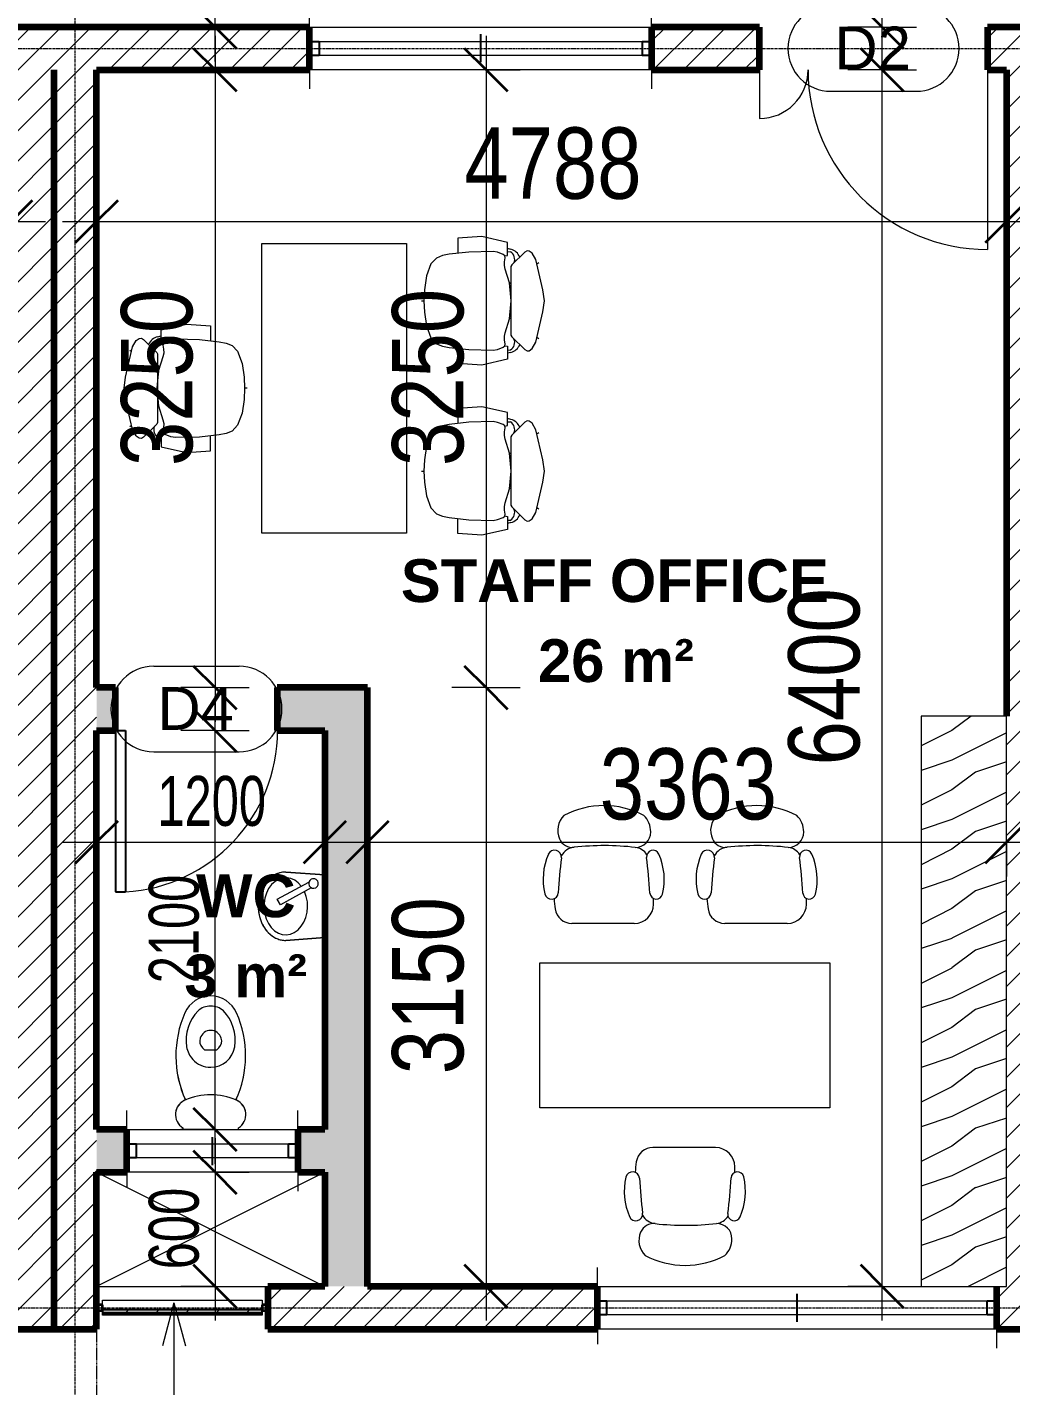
# Model space of a CAD drawing. Header units: millimetres. Extents: x -35190 to 411743, y -233114 to 23872.
# Drawn here: x 31058 to 36234, y -9164 to -2015 of the extents above; entities that cross this region are included whole.
import ezdxf

# ---------------------------------------------------------------- set-up
doc = ezdxf.new("R2010")
doc.units = ezdxf.units.MM
for name, pattern in [('Dash', [6.35, 3.175, -3.175]), ('Grid Line', [22.225, 12.7, -3.175, 3.175, -3.175]), ('Hidden', [7.14375, 4.7625, -2.38125])]:
    doc.linetypes.add(name, pattern=pattern)
for name, color, linetype, lineweight in [('A-ANNO-DIMS', 211, 'Continuous', 9), ('A-ANNO-DIMS-75', 211, 'Continuous', 9), ('A-AREA-IDEN', 2, 'Continuous', 9), ('A-DETL-GENF', 92, 'Continuous', 18), ('A-DETL-HDLN', 90, 'Dash', 18), ('A-DETL-THIN', 151, 'Continuous', 18), ('A-DOOR', 31, 'Continuous', 18), ('A-DOOR-IDEN', 31, 'Continuous', 9), ('A-FLOR', 192, 'Continuous', 18), ('A-GENM', 13, 'Continuous', 18), ('A-GLAZ', 151, 'Continuous', 18), ('A-GLAZ-CURT', 52, 'Continuous', 18), ('A-GLAZ-CWMG', 51, 'Continuous', 18), ('A-WALL', 113, 'Continuous', 18), ('A-WALL-PATT', 111, 'Continuous', 18), ('G-ANNO-TEXT', 231, 'Continuous', 9), ('I-FURN', 30, 'Continuous', 18), ('P-SANR-FIXT', 6, 'Continuous', 18), ('S-GRID', 1, 'Continuous', 9)]:
    doc.layers.add(name, color=color, linetype=linetype, lineweight=lineweight)
doc.styles.add('Arial_10', font='arial.ttf', dxfattribs={"height": 225})
doc.styles.add('Arial_3', font='arial.ttf', dxfattribs={"width": 0.8, "height": 375})
doc.styles.add('Arial_8', font='arial.ttf', dxfattribs={"width": 0.7, "height": 262.5})
doc.styles.add('Arial_B', font='arialbd.ttf', dxfattribs={"height": 225})
doc.dimstyles.new('main_4_5mm', dxfattribs={"dimscale": 304.8, "dimtxt": 382.597275, "dimasz": 0.738189, "dimexe": 0.590551, "dimexo": 0.0625, "dimgap": 0.024606, "dimtad": 1, "dimdec": 0, "dimzin": 0, "dimdsep": 46, "dimtxsty": 'Arial_3', "dimblk1": 'OBLIQUE', "dimblk2": 'OBLIQUE', "dimsah": 1, "dimcen": 0.09, "dimdle": 0.590551, "dimazin": 0, "dimtfac": 1, "dimtdec": 4, "dimtix": 1, "dimtmove": 0, "dimatfit": 3, "dimfxl": 0.590551, "dimfxlon": 1, "dimtvp": 1, "dimtolj": 1, "dimtzin": 0, "dimarcsym": 2})
doc.dimstyles.new('small_3_5mm', dxfattribs={"dimscale": 304.8, "dimtxt": 267.818092, "dimasz": 0.738189, "dimexe": 0.590551, "dimexo": 0.0625, "dimgap": 0.024606, "dimtad": 1, "dimdec": 0, "dimzin": 0, "dimdsep": 46, "dimtxsty": 'Arial_8', "dimblk1": 'OBLIQUE', "dimblk2": 'OBLIQUE', "dimsah": 1, "dimcen": 0.09, "dimdle": 0.590551, "dimazin": 0, "dimtfac": 1, "dimtdec": 4, "dimtix": 1, "dimtmove": 0, "dimatfit": 3, "dimfxl": 0.590551, "dimfxlon": 1, "dimtvp": 1, "dimtolj": 1, "dimtzin": 0, "dimarcsym": 2})
pattern_1 = [(45, (0, 0), (-79.5495, 79.5495), [])]

# ---------------------------------------------------------------- blocks, each defined once
blk = doc.blocks.new('Double - Offset 1 - 1200 x 2100mm Sgl Swing-501792-GROUND FLOOR')
at = {"layer": 'A-DOOR'}
for p, q in [((-366, -112.5), (-366, -368)), ((834, -112.5), (834, -1057))]:
    blk.add_line(p, q, dxfattribs=at)
for centre, radius, start, end in [((-366, -112.5), 255.5, 270, 0), ((834, -112.5), 944.5, 180, 270)]:
    blk.add_arc(centre, radius, start, end, dxfattribs=at)
blk = doc.blocks.new('Sliding - 2L - SL1_8 X 1_5-424376-GROUND FLOOR')
at = {"layer": 'A-GLAZ'}
for p, q in [((-573.8, 112.5), (-573.8, 212.5)), ((1226.2, 112.5), (1226.2, 212.5)), ((1176.2, 35), (-523.8, 35)), ((-523.8, -35), (1176.2, -35)), ((-573.8, -112.5), (-573.8, -192.5)), ((1226.2, -112.5), (1226.2, -212.5))]:
    blk.add_line(p, q, dxfattribs=at)
at = {"layer": 'A-GLAZ', "lineweight": 25}
for p, q in [((326.2, -75), (326.2, 72.5)), ((-523.8, 35), (-573.8, 35)), ((-523.8, -35), (-523.8, 35)), ((1226.2, 35), (1176.2, 35)), ((1176.2, -35), (1176.2, 35)), ((-573.8, -35), (-523.8, -35)), ((1176.2, -35), (1226.2, -35))]:
    blk.add_line(p, q, dxfattribs=at)
blk = doc.blocks.new('Sliding - 2L - SL2_1 X 1_8-V1-GROUND FLOOR')
at = {"layer": 'A-GLAZ'}
for p, q in [((-723.8, 112.5), (-723.8, 212.5)), ((1326.2, 35), (-673.8, 35)), ((-673.8, -35), (1326.2, -35)), ((-723.8, -112.5), (-723.8, -192.5)), ((1376.2, -112.5), (1376.2, -212.5))]:
    blk.add_line(p, q, dxfattribs=at)
at = {"layer": 'A-GLAZ', "lineweight": 25}
for p, q in [((326.2, -75), (326.2, 72.5)), ((-673.8, 35), (-723.8, 35)), ((-673.8, -35), (-673.8, 35)), ((1376.2, 35), (1326.2, 35)), ((1326.2, -35), (1326.2, 35)), ((-723.8, -35), (-673.8, -35)), ((1326.2, -35), (1376.2, -35))]:
    blk.add_line(p, q, dxfattribs=at)
blk = doc.blocks.new('WC Dis w Cistern _7_ - 540 x 360mm-515151-GROUND FLOOR')
at = {"layer": 'P-SANR-FIXT'}
for p, q in [((-146.9, 0), (-146.9, -8.9)), ((-146.9, 0), (-146.9, -8.9)), ((146.9, -8.9), (146.9, 0)), ((146.9, -8.9), (146.9, 0)), ((-43.1, -430.6), (-30.8, -418.2)), ((-30.8, -418.2), (30.8, -418.2)), ((30.8, -418.2), (43.1, -430.6))]:
    blk.add_line(p, q, dxfattribs=at)
for centre, radius, start, end in [((-102.8, -78.7), 82.5, 122.27446, 248.81924), ((-102.8, -78.7), 82.5, 122.27446, 246.87823), ((102.8, -78.7), 82.5, 291.18076, 57.72554), ((102.8, -78.7), 82.5, 293.12177, 57.72554), ((375, -388.2), 558.4, 155.35449, 203.79689), ((375, -388.2), 558.4, 155.39027, 203.79689), ((0, 162.1), 344.3, 246.87823, 293.12177), ((-375, -388.2), 558.4, 336.20311, 24.64551), ((-375, -388.2), 558.4, 336.20311, 24.60973), ((0, -455.9), 128.2, 89.99847, 170.90608), ((0, -455.9), 128.2, 42.44528, 90.00153), ((0, -455.9), 128.2, 9.09392, 42.44528), ((90.5, -470.4), 219.9, 170.90608, 224.39736), ((-7.8, -465.9), 50, 135, 197.18646), ((0, -463.5), 58.1, 197.18646, 342.81705), ((7.8, -465.9), 50, 342.81705, 45), ((-90.5, -470.4), 219.9, 315.60264, 9.09392), ((1.4, -553), 150, 203.79689, 269.46886), ((1.4, -553), 150, 203.79689, 269.46886), ((-8.3, -567.1), 81.6, 224.39736, 275.83548), ((-1.4, -553), 150, 270.53114, 336.20311), ((-1.4, -553), 150, 270.53114, 336.20311), ((8.3, -567.1), 81.6, 264.16452, 315.60264)]:
    blk.add_arc(centre, radius, start, end, dxfattribs=at)
blk = doc.blocks.new('Basin - Small - Basin - Small-546006-GROUND FLOOR')
at = {"layer": 'P-SANR-FIXT'}
for p, q in [((7.1, 233.3), (37.7, 250.3)), ((97.3, 70.6), (7.1, 233.3)), ((37.7, 250.3), (126.8, 83)), ((-180, 205), (-165, 0)), ((-165, 0), (-180, 205)), ((165, 0), (180, 205)), ((180, 205), (165, 0))]:
    blk.add_line(p, q, dxfattribs=at)
for start, end in [(28, 208), (208, 28)]:
    blk.add_arc((119.5, 59), 25, start, end, dxfattribs=at)
for major_axis, ratio, start_param, end_param in [((-180, 0), 0.805556, 3.141593, 6.283185), ((150, 0), 0.766667, 5.476019, 11.537553)]:
    blk.add_ellipse((0, 205), major_axis=major_axis, ratio=ratio, start_param=start_param, end_param=end_param, dxfattribs=at)
blk.add_open_spline([(180, 205), (180, 210.5), (179.2, 221.4), (175.9, 237.3), (171.2, 250.4), (166.4, 260.6), (162.3, 267.9), (157.6, 275.1), (152.5, 282.2), (146.8, 289), (140.8, 295.5), (134.3, 301.6), (127.3, 307.6), (120, 313.2), (112.3, 318.4), (104.3, 323.3), (95.8, 327.8), (87.1, 332), (78.1, 335.7), (69, 339), (59.5, 341.9), (49.8, 344.4), (40.1, 346.4), (30.2, 348), (20.2, 349.2), (10.1, 349.8), (0, 350.1), (-10.1, 349.8), (-20.2, 349.2), (-30.2, 348), (-41.7, 346.2), (-54.7, 343.3), (-69, 339.1), (-82.7, 334), (-95.9, 327.9), (-108.4, 321), (-120, 313.3), (-131, 304.7), (-140.9, 295.5), (-149.8, 285.7), (-157.8, 275.2), (-164.5, 264.3), (-170.1, 252.9), (-174.5, 241.2), (-178.7, 225.5), (-180, 213.3), (-180, 205)], degree=3, knots=[0, 0, 0, 0, 0.035714, 0.071429, 0.107143, 0.125, 0.142857, 0.160714, 0.178571, 0.196429, 0.214286, 0.232143, 0.25, 0.267857, 0.285714, 0.303571, 0.321429, 0.339286, 0.357143, 0.375, 0.392857, 0.410714, 0.428571, 0.446429, 0.464286, 0.482143, 0.5, 0.517857, 0.535714, 0.553571, 0.571429, 0.598214, 0.625, 0.651786, 0.678571, 0.705357, 0.732143, 0.758929, 0.785714, 0.8125, 0.839286, 0.866071, 0.892857, 0.919643, 0.946429, 1, 1, 1, 1], dxfattribs=at)
blk = doc.blocks.new('Steelcase Turnstone - A La Carte - Seating - Task Chair - Modified Round Back-563677-GROUND FLOOR')
at = {"layer": 'I-FURN'}
blk.add_line((160.9, -9.5), (-167.8, -9.5), dxfattribs=at)
for centre, radius, start, end in [((-167.8, -98.4), 88.9, 90, 171.56906), ((160.9, -111.1), 101.6, 0.08638, 90), ((-274.9, -173.3), 36.2, 3.33546, 166.82933), ((315.7, -170.1), 577.7, 171.56906, 176.98315), ((276.9, -171.2), 33.7, 13.45869, 176.51024), ((-922.3, -112.8), 1184.9, 358.64006, 0.08638), ((12.8, -240.6), 331.6, 166.82933, 203.59988), ((2857.8, 9.3), 3101.7, 183.33546, 186.74017), ((-2893.1, 22.1), 3142.2, 353.07189, 356.51024), ((-12.8, -240.6), 331.6, 336.15078, 13.45869), ((-258.2, -358.9), 36, 203.59988, 6.74017), ((259.7, -361), 33.8, 173.07189, 336.15078), ((-164, -484.5), 75, 83.63089, 156.36911), ((-145.8, -321.6), 88.9, 209.82093, 263.63089), ((2.4, 1005.8), 1424.6, 263.63089, 276.61349), ((157, -327.3), 82.5, 276.61349, 328.40143), ((166.5, -490.6), 81.3, 0, 90), ((-131, -498.9), 111, 156.36911, 225.33537), ((125.9, -490.6), 121.9, 314.28096, 0), ((1, -177.6), 451.9, 242.31577, 297.68423)]:
    blk.add_arc(centre, radius, start, end, dxfattribs=at)
blk = doc.blocks.new('HermanMiller_Seating_Aeron_WorkChair_9870 - Armpad_PostureFit_Graphite-563830-GROUND FLOOR')
at = {"layer": 'A-GENM'}
for p, q in [((-225.4, 262.7), (-194.5, 291.3)), ((-194.5, 291.3), (-131, 315)), ((-131, 315), (-58.7, 325.4)), ((-58.7, 325.4), (0, 327.8)), ((0, 341.2), (0, 327.8)), ((0, 327.8), (58.7, 325.4)), ((58.7, 325.4), (131, 315)), ((131, 315), (194.5, 291.3)), ((194.5, 291.3), (225.4, 262.7)), ((-245.3, 194.5), (-238.1, 231)), ((-238.1, 231), (-225.4, 262.7)), ((225.4, 262.7), (238.1, 231)), ((238.1, 231), (245.3, 194.5)), ((-256.4, 91.3), (-245.3, 194.5)), ((245.3, 194.5), (256.4, 91.3)), ((-259.6, -35.7), (-256.4, 91.3)), ((256.4, 91.3), (259.6, -35.7)), ((-255.6, -59.3), (-259.6, -35.7)), ((-243.9, -89.3), (-255.6, -59.3)), ((255.6, -59.3), (243.9, -89.3)), ((259.6, -35.7), (255.6, -59.3)), ((-256.4, -203.2), (-188.8, -133.9)), ((-237.3, -96.8), (-243.9, -89.3)), ((-227, -100), (-237.3, -96.8)), ((-205.6, -96), (-227, -100)), ((-186.5, -95.2), (-205.6, -96)), ((-188.8, -133.9), (-180.5, -129.4)), ((-167.5, -100), (-186.5, -95.2)), ((-180.5, -129.4), (180.5, -129.4)), ((-94.5, -122.2), (-167.5, -100)), ((0, -131.8), (-94.5, -122.2)), ((-94, -129.4), (-89.2, -122.8)), ((94.5, -122.2), (0, -131.8)), ((94, -129.4), (89.2, -122.8)), ((167.5, -100), (94.5, -122.2)), ((186.5, -95.2), (167.5, -100)), ((180.5, -129.4), (188.8, -133.9)), ((205.6, -96), (186.5, -95.2)), ((188.8, -133.9), (256.4, -203.2)), ((227, -100), (205.6, -96)), ((237.3, -96.8), (227, -100)), ((243.9, -89.3), (237.3, -96.8)), ((-263.5, -214.3), (-256.4, -203.2)), ((-262.1, -226.1), (-263.5, -214.3)), ((256.4, -203.2), (263.5, -214.3)), ((263.5, -214.3), (262.1, -226.1)), ((-251.5, -242.1), (-262.1, -226.1)), ((-217.5, -260.6), (-251.5, -242.1)), ((-58.3, -297.5), (-217.5, -260.6)), ((-200.5, -276), (-193.4, -266.2)), ((217.5, -260.6), (58.3, -297.5)), ((200.5, -276), (193.4, -266.2)), ((251.5, -242.1), (217.5, -260.6)), ((262.1, -226.1), (251.5, -242.1)), ((0, -305.6), (-58.3, -297.5)), ((58.3, -297.5), (0, -305.6))]:
    blk.add_line(p, q, dxfattribs=at)
at = {"layer": 'I-FURN'}
for p, q in [((-338.2, 22.6), (-329.3, 149.3)), ((-329.3, 149.3), (-250.1, 149.3)), ((329.3, 149.3), (250.1, 149.3)), ((338.2, 22.6), (329.3, 149.3)), ((-307.4, -111.1), (-338.2, 22.6)), ((307.4, -111.1), (338.2, 22.6)), ((-275.7, -111.1), (-307.4, -111.1)), ((-271.1, -129.3), (-275.7, -111.1)), ((-259.3, -111.1), (-275.7, -111.1)), ((-259.3, -111.1), (-258.3, -127.5)), ((-238.9, -111.1), (-259.3, -111.1)), ((-236.7, -97), (-238.9, -111.1)), ((236.7, -97), (238.9, -111.1)), ((238.9, -111.1), (259.3, -111.1)), ((259.3, -111.1), (258.3, -127.5)), ((259.3, -111.1), (275.7, -111.1)), ((271.1, -129.3), (275.7, -111.1)), ((275.7, -111.1), (307.4, -111.1))]:
    blk.add_line(p, q, dxfattribs=at)
for centre, radius, start, end in [((-204.1, -112.5), 69.2, 194.1045, 247.78773), ((-218.6, -103), 46.6, 211.73476, 293.96773), ((218.6, -103), 46.6, 246.03227, 328.26524), ((204.1, -112.5), 69.2, 292.21227, 345.8955)]:
    blk.add_arc(centre, radius, start, end, dxfattribs=at)
blk = doc.blocks.new('M_Desk - 1525 x 762mm-564296-GROUND FLOOR')
at = {"layer": 'I-FURN'}
for p, q in [((-0.5, -762), (-0.5, 0)), ((-0.5, 0), (1524.5, 0)), ((1524.5, 0), (1524.5, -762)), ((1524.5, -762), (-0.5, -762))]:
    blk.add_line(p, q, dxfattribs=at)
blk = doc.blocks.new('Steelcase Turnstone - A La Carte - Seating - Task Chair - Modified Round Back-554156-GROUND FLOOR')
at = {"layer": 'I-FURN'}
blk.add_line((160.9, 9.5), (-167.8, 9.5), dxfattribs=at)
for centre, radius, start, end in [((-131, 498.9), 111, 134.66463, 203.63089), ((1, 177.6), 451.9, 62.31577, 117.68423), ((125.9, 490.6), 121.9, 360, 45.71904), ((-164, 484.5), 75, 203.63089, 276.36911), ((166.5, 490.6), 81.3, 270, 360), ((12.8, 240.6), 331.6, 156.40012, 193.17067), ((-258.2, 358.9), 36, 353.25983, 156.40012), ((-145.8, 321.6), 88.9, 96.36911, 150.17907), ((2.4, -1005.8), 1424.6, 83.38651, 96.36911), ((157, 327.3), 82.5, 31.59857, 83.38651), ((259.7, 361), 33.8, 23.84922, 186.92811), ((-12.8, 240.6), 331.6, 346.54131, 23.84922), ((2857.8, -9.3), 3101.7, 173.25983, 176.66454), ((-2893.1, -22.1), 3142.2, 3.48976, 6.92811), ((-274.9, 173.3), 36.2, 193.17067, 356.66454), ((276.9, 171.2), 33.7, 183.48976, 346.54131), ((315.7, 170.1), 577.7, 183.01685, 188.43094), ((-167.8, 98.4), 88.9, 188.43094, 270), ((160.9, 111.1), 101.6, 270, 359.91362), ((-922.3, 112.8), 1184.9, 359.91362, 1.35994)]:
    blk.add_arc(centre, radius, start, end, dxfattribs=at)
blk = doc.blocks.new('HermanMiller_Seating_Aeron_WorkChair_9870 - Armpad_PostureFit_Graphite-563193-GROUND FLOOR')
at = {"layer": 'A-GENM'}
for p, q in [((-58.3, 297.5), (-217.5, 260.6)), ((0, 305.6), (-58.3, 297.5)), ((58.3, 297.5), (0, 305.6)), ((217.5, 260.6), (58.3, 297.5)), ((-262.1, 226.1), (-263.5, 214.3)), ((-251.5, 242.1), (-262.1, 226.1)), ((-217.5, 260.6), (-251.5, 242.1)), ((-200.5, 276), (-193.4, 266.2)), ((200.5, 276), (193.4, 266.2)), ((251.5, 242.1), (217.5, 260.6)), ((262.1, 226.1), (251.5, 242.1)), ((263.5, 214.3), (262.1, 226.1)), ((-263.5, 214.3), (-256.4, 203.2)), ((-256.4, 203.2), (-188.8, 133.9)), ((188.8, 133.9), (256.4, 203.2)), ((256.4, 203.2), (263.5, 214.3)), ((-243.9, 89.3), (-255.6, 59.3)), ((-237.3, 96.8), (-243.9, 89.3)), ((-227, 100), (-237.3, 96.8)), ((-205.6, 96), (-227, 100)), ((-186.5, 95.2), (-205.6, 96)), ((-188.8, 133.9), (-180.5, 129.4)), ((-167.5, 100), (-186.5, 95.2)), ((-180.5, 129.4), (180.5, 129.4)), ((-94.5, 122.2), (-167.5, 100)), ((0, 131.8), (-94.5, 122.2)), ((-94, 129.4), (-89.2, 122.8)), ((94.5, 122.2), (0, 131.8)), ((94, 129.4), (89.2, 122.8)), ((167.5, 100), (94.5, 122.2)), ((186.5, 95.2), (167.5, 100)), ((180.5, 129.4), (188.8, 133.9)), ((205.6, 96), (186.5, 95.2)), ((227, 100), (205.6, 96)), ((237.3, 96.8), (227, 100)), ((243.9, 89.3), (237.3, 96.8)), ((255.6, 59.3), (243.9, 89.3)), ((-255.6, 59.3), (-259.6, 35.7)), ((-259.6, 35.7), (-256.4, -91.3)), ((259.6, 35.7), (255.6, 59.3)), ((256.4, -91.3), (259.6, 35.7)), ((-256.4, -91.3), (-245.3, -194.5)), ((245.3, -194.5), (256.4, -91.3)), ((-245.3, -194.5), (-238.1, -231)), ((238.1, -231), (245.3, -194.5)), ((-238.1, -231), (-225.4, -262.7)), ((-225.4, -262.7), (-194.5, -291.3)), ((194.5, -291.3), (225.4, -262.7)), ((225.4, -262.7), (238.1, -231)), ((-194.5, -291.3), (-131, -315)), ((-131, -315), (-58.7, -325.4)), ((-58.7, -325.4), (0, -327.8)), ((0, -327.8), (58.7, -325.4)), ((0, -341.2), (0, -327.8)), ((58.7, -325.4), (131, -315)), ((131, -315), (194.5, -291.3))]:
    blk.add_line(p, q, dxfattribs=at)
at = {"layer": 'I-FURN'}
for p, q in [((-307.4, 111.1), (-338.2, -22.6)), ((-275.7, 111.1), (-307.4, 111.1)), ((-271.1, 129.3), (-275.7, 111.1)), ((-259.3, 111.1), (-275.7, 111.1)), ((-259.3, 111.1), (-258.3, 127.5)), ((-238.9, 111.1), (-259.3, 111.1)), ((-236.7, 97), (-238.9, 111.1)), ((236.7, 97), (238.9, 111.1)), ((238.9, 111.1), (259.3, 111.1)), ((259.3, 111.1), (258.3, 127.5)), ((259.3, 111.1), (275.7, 111.1)), ((271.1, 129.3), (275.7, 111.1)), ((275.7, 111.1), (307.4, 111.1)), ((307.4, 111.1), (338.2, -22.6)), ((-338.2, -22.6), (-329.3, -149.3)), ((338.2, -22.6), (329.3, -149.3)), ((-329.3, -149.3), (-250.1, -149.3)), ((329.3, -149.3), (250.1, -149.3))]:
    blk.add_line(p, q, dxfattribs=at)
for centre, radius, start, end in [((-204.1, 112.5), 69.2, 112.21227, 165.8955), ((-218.6, 103), 46.6, 66.03227, 148.26524), ((218.6, 103), 46.6, 31.73476, 113.96773), ((204.1, 112.5), 69.2, 14.1045, 67.78773)]:
    blk.add_arc(centre, radius, start, end, dxfattribs=at)
blk = doc.blocks.new('M_Single-Flush - 850 x 2100mm-428653-GROUND FLOOR')
at = {"layer": 'A-DOOR', "lineweight": 25}
for p, q in [((374, 112.5), (374, 962.7)), ((425, 962.7), (374, 962.7)), ((425, 112.5), (425, 962.7)), ((425, 112.5), (374, 112.5))]:
    blk.add_line(p, q, dxfattribs=at)
at = {"layer": 'A-DOOR'}
blk.add_arc((425, 112.5), 851.7, 93.43297, 180, dxfattribs=at)
blk = doc.blocks.new('grill panel - grill panel-V31-GROUND FLOOR')
at = {"layer": 'A-GLAZ-CURT'}
for p, q in [((-420, -32.3), (-420, -24.6)), ((-420, -39.4), (-420, -32.3)), ((420, -32.3), (-420, -32.3)), ((420, -39.4), (-420, -39.4)), ((420, -24.6), (420, -32.3)), ((420, -32.3), (420, -39.4))]:
    blk.add_line(p, q, dxfattribs=at)
blk = doc.blocks.new('grill panel - grill panel-V32-GROUND FLOOR')
at = {"layer": 'A-GLAZ-CURT'}
h = blk.add_hatch(dxfattribs=at)
h.set_pattern_fill('FP_23', color=256, style=0, pattern_type=2)
h.set_pattern_definition([(45, (-31873.9, 8752.82), (-79.5495, 79.5495), [])])
h.paths.add_polyline_path([(420, -24.6), (420, -10.4), (-420, -10.4), (-420, -24.6), (260.4, -24.6)])
for p, q in [((-420, 15), (-420, 39.4)), ((-420, 39.4), (420, 39.4)), ((420, 39.4), (420, 15))]:
    blk.add_line(p, q, dxfattribs=at)
at = {"layer": 'A-GLAZ-CURT', "lineweight": 25}
for p, q in [((-420, -10.4), (-420, -24.6)), ((420, -10.4), (-420, -10.4)), ((-420, -24.6), (420, -24.6)), ((420, -24.6), (420, -10.4))]:
    blk.add_line(p, q, dxfattribs=at)
blk = doc.blocks.new('Rectangular Mullion - 30mm Square-V33-GROUND FLOOR')
at = {"layer": 'A-GLAZ-CWMG'}
h = blk.add_hatch(dxfattribs=at)
h.set_pattern_fill('FP_24', color=256, style=0, pattern_type=2)
h.set_pattern_definition([(315, (-32323.9, -8752.82), (79.5495, 79.5495), [])])
h.paths.add_polyline_path([(0, 15), (0, -15), (-30, -15), (-30, 15)])
at = {"layer": 'A-GLAZ-CWMG', "lineweight": 35}
for p, q in [((-30, 15), (0, 15)), ((-30, -15), (-30, 15)), ((0, 15), (0, -15)), ((0, -15), (-30, -15))]:
    blk.add_line(p, q, dxfattribs=at)
blk = doc.blocks.new('Rectangular Mullion - 30mm Square-V34-GROUND FLOOR')
at = {"layer": 'A-GLAZ-CWMG', "lineweight": 35}
for p, q in [((0, 15), (-30, 15)), ((-30, 15), (-30, -15)), ((0, -15), (0, 15)), ((-30, -15), (0, -15))]:
    blk.add_line(p, q, dxfattribs=at)
blk = doc.blocks.new('Sliding - 2L - SL_6-674563-GROUND FLOOR')
at = {"layer": 'A-GLAZ'}
for p, q in [((-123.8, 112.5), (-123.8, 212.5)), ((776.2, 112.5), (776.2, 212.5)), ((726.2, 35), (-73.8, 35)), ((-73.8, -35), (726.2, -35)), ((-123.8, -112.5), (-123.8, -192.5)), ((776.2, -112.5), (776.2, -212.5))]:
    blk.add_line(p, q, dxfattribs=at)
at = {"layer": 'A-GLAZ', "lineweight": 25}
for p, q in [((326.2, -75), (326.2, 72.5)), ((-73.8, 35), (-123.8, 35)), ((-73.8, -35), (-73.8, 35)), ((776.2, 35), (726.2, 35)), ((726.2, -35), (726.2, 35)), ((-123.8, -35), (-73.8, -35)), ((726.2, -35), (776.2, -35))]:
    blk.add_line(p, q, dxfattribs=at)
blk = doc.blocks.new('DIMBLOCK29-GROUND FLOOR')
at = {"layer": 'A-ANNO-DIMS-75', "transparency": 16777216}
for p, q in [((22273.9, -3037.4), (22273.9, -2857.4)), ((30973.9, -3037.4), (30973.9, -2857.4)), ((22093.9, -3037.4), (31153.9, -3037.4)), ((22273.9, -3037.4), (22273.9, -3217.4)), ((30973.9, -3037.4), (30973.9, -3217.4))]:
    blk.add_line(p, q, dxfattribs=at)
at = {"layer": 'A-ANNO-DIMS-75', "lineweight": 35, "transparency": 16777216}
for p, q in [((22273.9, -3037.4), (22386.4, -2924.9)), ((30973.9, -3037.4), (31086.4, -2924.9)), ((22273.9, -3037.4), (22161.4, -3149.9)), ((30973.9, -3037.4), (30861.4, -3149.9))]:
    blk.add_line(p, q, dxfattribs=at)
at = {"layer": 'A-ANNO-DIMS-75', "color": 0, "transparency": 16777216, "insert": (26164.8, -2543.1), "char_height": 375, "width": 1101.88, "attachment_point": 1, "line_spacing_factor": 0.941778, "style": 'Arial_3'}
blk.add_mtext('8700', dxfattribs=at)
blk = doc.blocks.new('_Oblique')
at = {"color": 0, "linetype": 'ByBlock', "lineweight": -2}
blk.add_line((-0.5, -0.5), (0.5, 0.5), dxfattribs=at)
blk = doc.blocks.new('DIMBLOCK43-GROUND FLOOR')
at = {"layer": 'A-ANNO-DIMS-75', "transparency": 16777216}
for p, q in [((31423.9, -3037.4), (31423.9, -2857.4)), ((36211.4, -3037.4), (36211.4, -2857.4)), ((31243.9, -3037.4), (36391.4, -3037.4)), ((31423.9, -3037.4), (31423.9, -3217.4)), ((36211.4, -3037.4), (36211.4, -3217.4))]:
    blk.add_line(p, q, dxfattribs=at)
at = {"layer": 'A-ANNO-DIMS-75', "lineweight": 35, "transparency": 16777216}
for p, q in [((31423.9, -3037.4), (31536.4, -2924.9)), ((36211.4, -3037.4), (36323.9, -2924.9)), ((31423.9, -3037.4), (31311.4, -3149.9)), ((36211.4, -3037.4), (36098.9, -3149.9))]:
    blk.add_line(p, q, dxfattribs=at)
at = {"layer": 'A-ANNO-DIMS-75', "color": 0, "transparency": 16777216, "insert": (33358.5, -2543.1), "char_height": 375, "width": 1101.88, "attachment_point": 1, "line_spacing_factor": 0.941778, "style": 'Arial_3'}
blk.add_mtext('4788', dxfattribs=at)
blk = doc.blocks.new('DIMBLOCK47-GROUND FLOOR')
at = {"layer": 'A-ANNO-DIMS-75', "transparency": 16777216}
for p, q in [((33472.7, -2060.3), (33472.7, -5490.3)), ((33472.7, -2240.3), (33292.7, -2240.3)), ((33472.7, -2240.3), (33652.7, -2240.3)), ((33472.7, -5490.3), (33292.7, -5490.3)), ((33472.7, -5490.3), (33652.7, -5490.3))]:
    blk.add_line(p, q, dxfattribs=at)
at = {"layer": 'A-ANNO-DIMS-75', "lineweight": 35, "transparency": 16777216}
for p, q in [((33472.7, -2240.3), (33360.2, -2127.8)), ((33472.7, -2240.3), (33585.2, -2352.8)), ((33472.7, -5490.3), (33360.2, -5377.8)), ((33472.7, -5490.3), (33585.2, -5602.8))]:
    blk.add_line(p, q, dxfattribs=at)
at = {"layer": 'A-ANNO-DIMS-75', "color": 0, "transparency": 16777216, "insert": (32978.4, -4324.4), "char_height": 375, "width": 1101.88, "attachment_point": 1, "rotation": 90, "line_spacing_factor": 0.941778, "style": 'Arial_3'}
blk.add_mtext('3250', dxfattribs=at)
blk = doc.blocks.new('DIMBLOCK48-GROUND FLOOR')
at = {"layer": 'A-ANNO-DIMS-75', "lineweight": 35, "transparency": 16777216}
for p, q in [((33472.7, -5490.3), (33360.2, -5377.8)), ((33472.7, -5490.3), (33585.2, -5602.8)), ((33472.7, -8640.3), (33360.2, -8527.8)), ((33472.7, -8640.3), (33585.2, -8752.8))]:
    blk.add_line(p, q, dxfattribs=at)
at = {"layer": 'A-ANNO-DIMS-75', "transparency": 16777216}
for p, q in [((33472.7, -5490.3), (33292.7, -5490.3)), ((33472.7, -5490.3), (33472.7, -8820.3)), ((33472.7, -5490.3), (33652.7, -5490.3)), ((33472.7, -8640.3), (33292.7, -8640.3)), ((33472.7, -8640.3), (33652.7, -8640.3))]:
    blk.add_line(p, q, dxfattribs=at)
at = {"layer": 'A-ANNO-DIMS-75', "color": 0, "transparency": 16777216, "insert": (32978.4, -7524.4), "char_height": 375, "width": 1101.88, "attachment_point": 1, "rotation": 90, "line_spacing_factor": 0.941778, "style": 'Arial_3'}
blk.add_mtext('3150', dxfattribs=at)
blk = doc.blocks.new('DIMBLOCK49-GROUND FLOOR')
at = {"layer": 'A-ANNO-DIMS-75', "transparency": 16777216}
for p, q in [((32046.7, -7995.3), (32046.7, -5535.3)), ((32046.7, -5715.3), (31866.7, -5715.3)), ((32046.7, -5715.3), (32226.7, -5715.3)), ((32046.7, -7815.3), (31866.7, -7815.3)), ((32046.7, -7815.3), (32226.7, -7815.3))]:
    blk.add_line(p, q, dxfattribs=at)
at = {"layer": 'A-ANNO-DIMS-75', "lineweight": 35, "transparency": 16777216}
for p, q in [((32046.7, -5715.3), (31934.2, -5602.8)), ((32046.7, -5715.3), (32159.2, -5827.8)), ((32046.7, -7815.3), (31934.2, -7702.8)), ((32046.7, -7815.3), (32159.2, -7927.8))]:
    blk.add_line(p, q, dxfattribs=at)
at = {"layer": 'A-ANNO-DIMS-75', "color": 0, "transparency": 16777216, "insert": (31698.4, -7045.5), "char_height": 262.5, "width": 672.429, "attachment_point": 1, "rotation": 90, "line_spacing_factor": 0.941778, "style": 'Arial_8'}
blk.add_mtext('2100', dxfattribs=at)
blk = doc.blocks.new('DIMBLOCK110-GROUND FLOOR')
at = {"layer": 'A-ANNO-DIMS-75', "transparency": 16777216}
for p, q in [((32046.7, -2195.3), (32046.7, -35.3)), ((32046.7, -215.3), (31866.7, -215.3)), ((32046.7, -215.3), (32226.7, -215.3)), ((32046.7, -2015.3), (31866.7, -2015.3)), ((32046.7, -2015.3), (32226.7, -2015.3))]:
    blk.add_line(p, q, dxfattribs=at)
at = {"layer": 'A-ANNO-DIMS-75', "lineweight": 35, "transparency": 16777216}
for p, q in [((32046.7, -215.3), (31934.2, -102.8)), ((32046.7, -215.3), (32159.2, -327.8)), ((32046.7, -2015.3), (31934.2, -1902.8)), ((32046.7, -2015.3), (32159.2, -2127.8))]:
    blk.add_line(p, q, dxfattribs=at)
at = {"layer": 'A-ANNO-DIMS-75', "color": 0, "transparency": 16777216, "insert": (31552.4, -1574.4), "char_height": 375, "width": 1101.88, "attachment_point": 1, "rotation": 90, "line_spacing_factor": 0.941778, "style": 'Arial_3'}
blk.add_mtext('1800', dxfattribs=at)
blk = doc.blocks.new('DIMBLOCK111-GROUND FLOOR')
at = {"layer": 'A-ANNO-DIMS-75', "transparency": 16777216}
for p, q in [((35557, -8820.3), (35557, -2060.3)), ((35557, -2240.3), (35377, -2240.3)), ((35557, -2240.3), (35737, -2240.3)), ((35557, -8640.3), (35377, -8640.3)), ((35557, -8640.3), (35737, -8640.3))]:
    blk.add_line(p, q, dxfattribs=at)
at = {"layer": 'A-ANNO-DIMS-75', "lineweight": 35, "transparency": 16777216}
for p, q in [((35557, -2240.3), (35444.5, -2127.8)), ((35557, -2240.3), (35669.5, -2352.8)), ((35557, -8640.3), (35444.5, -8527.8)), ((35557, -8640.3), (35669.5, -8752.8))]:
    blk.add_line(p, q, dxfattribs=at)
at = {"layer": 'A-ANNO-DIMS-75', "color": 0, "transparency": 16777216, "insert": (35062.7, -5899.4), "char_height": 375, "width": 1101.88, "attachment_point": 1, "rotation": 90, "line_spacing_factor": 0.941778, "style": 'Arial_3'}
blk.add_mtext('6400', dxfattribs=at)
blk = doc.blocks.new('DIMBLOCK120-GROUND FLOOR')
at = {"layer": 'A-ANNO-DIMS-75', "transparency": 16777216}
for p, q in [((32046.7, -2060.3), (32046.7, -5670.3)), ((32046.7, -2240.3), (31866.7, -2240.3)), ((32046.7, -2240.3), (32226.7, -2240.3)), ((32046.7, -5490.3), (31866.7, -5490.3)), ((32046.7, -5490.3), (32226.7, -5490.3))]:
    blk.add_line(p, q, dxfattribs=at)
at = {"layer": 'A-ANNO-DIMS-75', "lineweight": 35, "transparency": 16777216}
for p, q in [((32046.7, -2240.3), (31934.2, -2127.8)), ((32046.7, -2240.3), (32159.2, -2352.8)), ((32046.7, -5490.3), (31934.2, -5377.8)), ((32046.7, -5490.3), (32159.2, -5602.8))]:
    blk.add_line(p, q, dxfattribs=at)
at = {"layer": 'A-ANNO-DIMS-75', "color": 0, "transparency": 16777216, "insert": (31552.4, -4324.4), "char_height": 375, "width": 1101.88, "attachment_point": 1, "rotation": 90, "line_spacing_factor": 0.941778, "style": 'Arial_3'}
blk.add_mtext('3250', dxfattribs=at)
blk = doc.blocks.new('DIMBLOCK124-GROUND FLOOR')
at = {"layer": 'A-ANNO-DIMS-75', "transparency": 16777216}
for p, q in [((31423.9, -6303.2), (31423.9, -6123.2)), ((32623.9, -6303.2), (32623.9, -6123.2)), ((31243.9, -6303.2), (32803.9, -6303.2)), ((31423.9, -6303.2), (31423.9, -6483.2)), ((32623.9, -6303.2), (32623.9, -6483.2))]:
    blk.add_line(p, q, dxfattribs=at)
at = {"layer": 'A-ANNO-DIMS-75', "lineweight": 35, "transparency": 16777216}
for p, q in [((31423.9, -6303.2), (31536.4, -6190.7)), ((32623.9, -6303.2), (32736.4, -6190.7)), ((31423.9, -6303.2), (31311.4, -6415.7)), ((32623.9, -6303.2), (32511.4, -6415.7))]:
    blk.add_line(p, q, dxfattribs=at)
at = {"layer": 'A-ANNO-DIMS-75', "color": 0, "transparency": 16777216, "insert": (31743.7, -5954.9), "char_height": 262.5, "width": 672.429, "attachment_point": 1, "line_spacing_factor": 0.941778, "style": 'Arial_8'}
blk.add_mtext('1200', dxfattribs=at)
blk = doc.blocks.new('DIMBLOCK125-GROUND FLOOR')
at = {"layer": 'A-ANNO-DIMS-75', "transparency": 16777216}
for p, q in [((32848.9, -6303.2), (32848.9, -6123.2)), ((36211.4, -6303.2), (36211.4, -6123.2)), ((32668.9, -6303.2), (36391.4, -6303.2)), ((32848.9, -6303.2), (32848.9, -6483.2)), ((36211.4, -6303.2), (36211.4, -6483.2))]:
    blk.add_line(p, q, dxfattribs=at)
at = {"layer": 'A-ANNO-DIMS-75', "lineweight": 35, "transparency": 16777216}
for p, q in [((32848.9, -6303.2), (32961.4, -6190.7)), ((36211.4, -6303.2), (36323.9, -6190.7)), ((32848.9, -6303.2), (32736.4, -6415.7)), ((36211.4, -6303.2), (36098.9, -6415.7))]:
    blk.add_line(p, q, dxfattribs=at)
at = {"layer": 'A-ANNO-DIMS-75', "color": 0, "transparency": 16777216, "insert": (34071, -5808.9), "char_height": 375, "width": 1101.88, "attachment_point": 1, "line_spacing_factor": 0.941778, "style": 'Arial_3'}
blk.add_mtext('3363', dxfattribs=at)
blk = doc.blocks.new('DIMBLOCK202-GROUND FLOOR')
at = {"layer": 'A-ANNO-DIMS-75', "transparency": 16777216}
for p, q in [((35557, -2195.3), (35557, -35.3)), ((35557, -215.3), (35377, -215.3)), ((35557, -215.3), (35737, -215.3)), ((35557, -2015.3), (35377, -2015.3)), ((35557, -2015.3), (35737, -2015.3))]:
    blk.add_line(p, q, dxfattribs=at)
at = {"layer": 'A-ANNO-DIMS-75', "lineweight": 35, "transparency": 16777216}
for p, q in [((35557, -215.3), (35444.5, -102.8)), ((35557, -215.3), (35669.5, -327.8)), ((35557, -2015.3), (35444.5, -1902.8)), ((35557, -2015.3), (35669.5, -2127.8))]:
    blk.add_line(p, q, dxfattribs=at)
at = {"layer": 'A-ANNO-DIMS-75', "color": 0, "transparency": 16777216, "insert": (35062.7, -1574.4), "char_height": 375, "width": 1101.88, "attachment_point": 1, "rotation": 90, "line_spacing_factor": 0.941778, "style": 'Arial_3'}
blk.add_mtext('1800', dxfattribs=at)
blk = doc.blocks.new('DIMBLOCK438-GROUND FLOOR')
at = {"layer": 'A-ANNO-DIMS-75', "transparency": 16777216}
for p, q in [((32046.7, -7860.3), (32046.7, -8820.3)), ((32046.7, -8040.3), (31866.7, -8040.3)), ((32046.7, -8040.3), (32226.7, -8040.3)), ((32046.7, -8640.3), (31866.7, -8640.3)), ((32046.7, -8640.3), (32226.7, -8640.3))]:
    blk.add_line(p, q, dxfattribs=at)
at = {"layer": 'A-ANNO-DIMS-75', "lineweight": 35, "transparency": 16777216}
for p, q in [((32046.7, -8040.3), (31934.2, -7927.8)), ((32046.7, -8040.3), (32159.2, -8152.8)), ((32046.7, -8640.3), (31934.2, -8527.8)), ((32046.7, -8640.3), (32159.2, -8752.8))]:
    blk.add_line(p, q, dxfattribs=at)
at = {"layer": 'A-ANNO-DIMS-75', "color": 0, "transparency": 16777216, "insert": (31698.4, -8550.5), "char_height": 262.5, "width": 504.322, "attachment_point": 1, "rotation": 90, "line_spacing_factor": 0.941778, "style": 'Arial_8'}
blk.add_mtext('600', dxfattribs=at)
blk = doc.blocks.new('M_Door Tag - M_Door Tag-1233-GROUND FLOOR')
at = {"layer": 'A-DOOR-IDEN'}
for p, q in [((-3, 3), (3, 3)), ((-3, -3), (3, -3))]:
    blk.add_line(p, q, dxfattribs=at)
for centre, start, end in [((-3, 0), 90, 270), ((3, 0), 270, 90)]:
    blk.add_arc(centre, 3, start, end, dxfattribs=at)

msp = doc.modelspace()

# ---------------------------------------------------------------- hatches: boundary and pattern name
at = {"layer": 'A-DETL-GENF'}
h = msp.add_hatch(dxfattribs=at)
h.set_pattern_fill('FP_54', style=0, pattern_type=2)
h.set_pattern_definition([(216.87, (124.95, 312.375), (937.12388, 624.75167), [156.187, -1405.687]), (206.565, (312.38, 218.66), (-312.3754, -312.3744), [349.246, -349.246]), (198.435, (312.375, 62.475), (-624.7491, -312.37572), [197.563, -790.253])])
h.paths.add_polyline_path([(36211.4, -8640.3), (36211.4, -5640.3), (35761.4, -5640.3), (35761.4, -8640.3)])
at = {"layer": 'A-WALL-PATT'}
h = msp.add_hatch(dxfattribs=at)
h.set_pattern_fill('FP_1', color=256, style=0, pattern_type=2)
h.set_pattern_definition(pattern_1)
h.paths.add_polyline_path([(22273.9, -2240.3), (22373.9, -2240.3), (22373.9, -2015.3), (22273.9, -2015.3)])
h.paths.add_polyline_path([(25322.2, -2240.3), (25898.9, -2240.3), (25898.9, -2015.3), (23573.9, -2015.3), (23573.9, -2240.3)])
h.paths.add_polyline_path([(29673.9, -2240.3), (29673.9, -2015.3), (27698.9, -2015.3), (27698.9, -2240.3), (29214.8, -2240.3)])
h.paths.add_polyline_path([(32543.9, -2240.3), (32543.9, -2015.3), (30873.9, -2015.3), (30873.9, -2240.3), (31423.9, -2240.3)])
h.paths.add_polyline_path([(34343.9, -2240.3), (34911.4, -2240.3), (34911.4, -2015.3), (34343.9, -2015.3)])
h.paths.add_polyline_path([(36111.4, -2240.3), (36436.4, -2240.3), (36436.4, -2015.3), (36111.4, -2015.3)])
h.paths.add_polyline_path([(40892.6, -2240.3), (41223.9, -2240.3), (41223.9, -2015.3), (39643.9, -2015.3), (39643.9, -2240.3)])
h = msp.add_hatch(dxfattribs=at)
h.set_pattern_fill('FP_1', color=256, style=0, pattern_type=2)
h.set_pattern_definition(pattern_1)
h.paths.add_polyline_path([(31198.9, -8640.3), (31198.9, -2240.3), (30973.9, -2240.3), (30973.9, -8640.3), (31161.1, -8640.3)])
h = msp.add_hatch(dxfattribs=at)
h.set_pattern_fill('FP_1', color=256, style=0, pattern_type=2)
h.set_pattern_definition(pattern_1)
h.paths.add_polyline_path([(31198.9, -8865.3), (31423.9, -8865.3), (31423.9, -2240.3), (31198.9, -2240.3), (31198.9, -7956)])
h = msp.add_hatch(dxfattribs=at)
h.set_pattern_fill('FP_1', color=256, style=0, pattern_type=2)
h.set_pattern_definition(pattern_1)
h.paths.add_polyline_path([(36211.4, -8640.3), (36436.4, -8640.3), (36436.4, -2240.3), (36211.4, -2240.3), (36211.4, -7956)])
h = msp.add_hatch(color=1, dxfattribs=at)
h.paths.add_polyline_path([(31523.9, -5715.3), (31523.9, -5490.3), (31423.9, -5490.3), (31423.9, -5715.3)])
h.paths.add_polyline_path([(32373.9, -5715.3), (32848.9, -5715.3), (32848.9, -5490.3), (32373.9, -5490.3)])
msp.add_hatch(color=1, dxfattribs=at).paths.add_polyline_path([(32623.9, -8640.3), (32848.9, -8640.3), (32848.9, -5715.3), (32623.9, -5715.3), (32623.9, -8040.3)])
h = msp.add_hatch(color=1, dxfattribs=at)
h.paths.add_polyline_path([(31423.9, -8040.3), (31582.9, -8040.3), (31582.9, -7815.3), (31423.9, -7815.3), (31423.9, -7956)])
h.paths.add_polyline_path([(32623.9, -8040.3), (32623.9, -7815.3), (32482.9, -7815.3), (32482.9, -8040.3)])
h = msp.add_hatch(dxfattribs=at)
h.set_pattern_fill('FP_1', color=256, style=0, pattern_type=2)
h.set_pattern_definition(pattern_1)
h.paths.add_polyline_path([(22673.9, -8865.3), (22673.9, -8640.3), (22273.9, -8640.3), (22273.9, -8865.3)])
h.paths.add_polyline_path([(27936.4, -8865.3), (28836.4, -8865.3), (28836.4, -8640.3), (27936.4, -8640.3)])
h.paths.add_polyline_path([(26436.4, -8865.3), (26436.4, -8640.3), (24773.9, -8640.3), (24773.9, -8865.3), (25322.2, -8865.3)])
h.paths.add_polyline_path([(31198.9, -8865.3), (31198.9, -8640.3), (30936.4, -8640.3), (30936.4, -8865.3), (31161.1, -8865.3)])
h = msp.add_hatch(dxfattribs=at)
h.set_pattern_fill('FP_1', color=256, style=0, pattern_type=2)
h.set_pattern_definition(pattern_1)
h.paths.add_polyline_path([(32323.9, -8865.3), (34058.9, -8865.3), (34058.9, -8640.3), (32323.9, -8640.3)])
h.paths.add_polyline_path([(36158.9, -8865.3), (37829.9, -8865.3), (37829.9, -8640.3), (36158.9, -8640.3)])
h.paths.add_polyline_path([(39329.9, -8865.3), (41448.9, -8865.3), (41448.9, -8640.3), (39329.9, -8640.3)])

# ---------------------------------------------------------------- linework, layer by layer
at = {"layer": 'A-DETL-HDLN', "linetype": 'Hidden'}
msp.add_line((31423.9, -8865.3), (31423.9, -10065.3), dxfattribs=at)
at = {"layer": 'A-DETL-THIN'}
for p, q in [((35761.4, -5640.3), (35761.4, -8640.3)), ((36211.4, -5640.3), (35761.4, -5640.3)), ((36211.4, -8640.3), (36211.4, -5640.3)), ((31423.9, -8040.3), (32623.9, -8640.3)), ((32623.9, -8040.3), (31423.9, -8640.3)), ((35761.4, -8640.3), (36211.4, -8640.3))]:
    msp.add_line(p, q, dxfattribs=at)
at = {"layer": 'A-FLOR'}
msp.add_line((31423.9, -8640.3), (32323.9, -8640.3), dxfattribs=at)
at = {"layer": 'A-WALL', "lineweight": 140}
for p, q in [((32543.9, -2015.3), (30873.9, -2015.3)), ((32543.9, -2240.3), (32543.9, -2015.3)), ((34911.4, -2015.3), (34343.9, -2015.3)), ((34343.9, -2015.3), (34343.9, -2240.3)), ((34911.4, -2240.3), (34911.4, -2015.3)), ((36436.4, -2015.3), (36111.4, -2015.3)), ((36111.4, -2015.3), (36111.4, -2240.3)), ((31198.9, -2240.3), (31198.9, -8865.3)), ((31423.9, -5490.3), (31423.9, -2240.3)), ((31423.9, -2240.3), (32543.9, -2240.3)), ((34343.9, -2240.3), (34911.4, -2240.3)), ((36111.4, -2240.3), (36211.4, -2240.3)), ((36211.4, -2240.3), (36211.4, -5640.3)), ((31423.9, -7815.3), (31423.9, -5715.3)), ((31582.9, -7815.3), (31423.9, -7815.3)), ((31582.9, -8040.3), (31582.9, -7815.3)), ((32623.9, -7815.3), (32482.9, -7815.3)), ((32482.9, -7815.3), (32482.9, -8040.3)), ((31423.9, -8865.3), (31423.9, -8040.3)), ((31423.9, -8040.3), (31582.9, -8040.3)), ((32482.9, -8040.3), (32623.9, -8040.3)), ((32623.9, -8640.3), (32323.9, -8640.3)), ((32323.9, -8640.3), (32323.9, -8865.3)), ((34058.9, -8640.3), (32848.9, -8640.3)), ((34058.9, -8865.3), (34058.9, -8640.3)), ((36158.9, -8640.3), (36158.9, -8865.3)), ((30936.4, -8865.3), (31423.9, -8865.3)), ((32323.9, -8865.3), (34058.9, -8865.3)), ((36158.9, -8865.3), (37829.9, -8865.3))]:
    msp.add_line(p, q, dxfattribs=at)
at = {"layer": 'A-WALL'}
for p, q in [((32543.9, -2015.3), (34343.9, -2015.3)), ((34343.9, -2240.3), (32543.9, -2240.3)), ((31582.9, -7815.3), (32482.9, -7815.3)), ((32482.9, -8040.3), (31582.9, -8040.3)), ((34058.9, -8640.3), (35761.4, -8640.3)), ((36158.9, -8865.3), (34058.9, -8865.3))]:
    msp.add_line(p, q, dxfattribs=at)
at = {"layer": 'A-WALL', "color": 250, "lineweight": 140}
for p, q in [((31523.9, -5490.3), (31423.9, -5490.3)), ((31523.9, -5715.3), (31523.9, -5490.3)), ((32848.9, -5490.3), (32373.9, -5490.3)), ((32373.9, -5490.3), (32373.9, -5715.3)), ((32848.9, -8640.3), (32848.9, -5490.3)), ((31423.9, -5715.3), (31523.9, -5715.3)), ((32373.9, -5715.3), (32623.9, -5715.3)), ((32623.9, -5715.3), (32623.9, -7815.3)), ((32623.9, -8040.3), (32623.9, -8640.3))]:
    msp.add_line(p, q, dxfattribs=at)
at = {"layer": 'G-ANNO-TEXT', "color": 10}
for q in [(31770.5, -8952.7), (31891.1, -8952.7), (31830.8, -9435.1)]:
    msp.add_line((31830.8, -8727.7), q, dxfattribs=at)
at = {"layer": 'S-GRID', "linetype": 'Grid Line'}
for p, q in [((31311.4, -23401.6), (31311.4, 18871.1)), ((-16035.3, -2127.8), (47071.4, -2127.8)), ((-16035.3, -8752.8), (47071.4, -8752.8))]:
    msp.add_line(p, q, dxfattribs=at)

# ---------------------------------------------------------------- block references
at = {"layer": 'A-DOOR'}
msp.add_blockref('Double - Offset 1 - 1200 x 2100mm Sgl Swing-501792-GROUND FLOOR', (35277.4, -2127.8), dxfattribs=at)
at = {"layer": 'A-DOOR', "rotation": 180}
msp.add_blockref('M_Single-Flush - 850 x 2100mm-428653-GROUND FLOOR', (31948.9, -5602.8), dxfattribs=at)
at = {"layer": 'A-DOOR-IDEN', "xscale": 74.99999999999996, "yscale": 74.99999999999996, "zscale": 74.99999999999996}
for p in [(35511.4, -2127.8), (31948.9, -5602.8)]:
    msp.add_blockref('M_Door Tag - M_Door Tag-1233-GROUND FLOOR', p, dxfattribs=at)
at = {"layer": 'A-GLAZ', "rotation": 180}
msp.add_blockref('Sliding - 2L - SL1_8 X 1_5-424376-GROUND FLOOR', (33770.1, -2127.8), dxfattribs=at)
at = {"layer": 'A-GLAZ'}
for name, p in [('Sliding - 2L - SL_6-674563-GROUND FLOOR', (31706.7, -7927.8)), ('Sliding - 2L - SL2_1 X 1_8-V1-GROUND FLOOR', (34782.7, -8752.8))]:
    msp.add_blockref(name, p, dxfattribs=at)
at = {"layer": 'A-GLAZ-CURT'}
for name in ['grill panel - grill panel-V32-GROUND FLOOR', 'grill panel - grill panel-V31-GROUND FLOOR']:
    msp.add_blockref(name, (31873.9, -8752.8), dxfattribs=at)
at = {"layer": 'A-GLAZ-CWMG', "rotation": 180}
msp.add_blockref('Rectangular Mullion - 30mm Square-V34-GROUND FLOOR', (31423.9, -8752.8), dxfattribs=at)
at = {"layer": 'A-GLAZ-CWMG', "extrusion": (0, 0, -1), "rotation": 180}
msp.add_blockref('Rectangular Mullion - 30mm Square-V33-GROUND FLOOR', (-32323.9, -8752.8), dxfattribs=at)
at = {"layer": 'I-FURN'}
for name, p, rotation in [('HermanMiller_Seating_Aeron_WorkChair_9870 - Armpad_PostureFit_Graphite-563193-GROUND FLOOR', (33473.9, -3455.3), 270.0000000000004), ('M_Desk - 1525 x 762mm-564296-GROUND FLOOR', (32292.9, -4677.3), 90.00000000000006), ('HermanMiller_Seating_Aeron_WorkChair_9870 - Armpad_PostureFit_Graphite-563830-GROUND FLOOR', (31873.9, -3915.3), 270.0000000000001), ('HermanMiller_Seating_Aeron_WorkChair_9870 - Armpad_PostureFit_Graphite-563193-GROUND FLOOR', (33473.9, -4350.5), 270.0000000000004)]:
    msp.add_blockref(name, p, dxfattribs=dict(at, rotation=rotation))
for name, p in [('Steelcase Turnstone - A La Carte - Seating - Task Chair - Modified Round Back-554156-GROUND FLOOR', (34091.6, -6740.3)), ('Steelcase Turnstone - A La Carte - Seating - Task Chair - Modified Round Back-554156-GROUND FLOOR', (34896.4, -6740.3)), ('M_Desk - 1525 x 762mm-564296-GROUND FLOOR', (33756.9, -6938.3)), ('Steelcase Turnstone - A La Carte - Seating - Task Chair - Modified Round Back-563677-GROUND FLOOR', (34518.9, -7900.3))]:
    msp.add_blockref(name, p, dxfattribs=at)
at = {"layer": 'P-SANR-FIXT'}
for name, p, rotation in [('Basin - Small - Basin - Small-546006-GROUND FLOOR', (32623.9, -6640.3), 89.99999999999974), ('WC Dis w Cistern _7_ - 540 x 360mm-515151-GROUND FLOOR', (32023.9, -7815.3), 180)]:
    msp.add_blockref(name, p, dxfattribs=dict(at, rotation=rotation))

# ---------------------------------------------------------------- texts
at = {"layer": 'A-AREA-IDEN', "char_height": 225, "attachment_point": 1, "style": 'Arial_B'}
for s, insert, width in [('STAFF OFFICE', (33024.4, -4814.8), 2759.809), ('26 m²', (33746.2, -5235.7), 1010.126), ('WC', (31947.1, -6473.2), 643.354), ('3 m²', (31885.2, -6894.1), 793.671)]:
    msp.add_mtext(s, dxfattribs=dict(at, insert=insert, width=width))
at = {"layer": 'A-DOOR-IDEN', "char_height": 225, "width": 493.038, "attachment_point": 1, "style": 'Arial_10'}
for s, insert in [('D2', (35306.4, -2012.4)), ('D4', (31743.9, -5487.4))]:
    msp.add_mtext(s, dxfattribs=dict(at, insert=insert))

# ---------------------------------------------------------------- dimensions: what is measured, and where the dimension line sits
at = {"layer": 'A-ANNO-DIMS'}
for base, p1, p2, dimstyle, override, picture, middle in [((32046.7, -215.3), (31866.7, -2015.3), (31866.7, -215.3), 'main_4_5mm', {"dimpost": '<>', "dimfxl": 1800}, 'DIMBLOCK110-GROUND FLOOR', (31847.7, -1115.3)), ((35557, -215.3), (35377, -2015.3), (35377, -215.3), 'main_4_5mm', {"dimpost": '<>', "dimfxl": 1800}, 'DIMBLOCK202-GROUND FLOOR', (35358, -1115.3)), ((32046.7, -5490.3), (32226.7, -2240.3), (32226.7, -5490.3), 'main_4_5mm', {"dimpost": '<>', "dimfxl": 3250}, 'DIMBLOCK120-GROUND FLOOR', (31847.6, -3865.3)), ((33472.7, -5490.3), (33652.7, -2240.3), (33292.7, -5490.3), 'main_4_5mm', {"dimpost": '<>', "dimfxl": 3269.877674}, 'DIMBLOCK47-GROUND FLOOR', (33273.6, -3865.3)), ((35557, -2240.3), (35377, -8640.3), (35377, -2240.3), 'main_4_5mm', {"dimpost": '<>', "dimfxl": 6400}, 'DIMBLOCK111-GROUND FLOOR', (35358, -5440.3)), ((33472.7, -8640.3), (33292.7, -5490.3), (33652.7, -8640.3), 'main_4_5mm', {"dimpost": '<>', "dimfxl": 3170.504692}, 'DIMBLOCK48-GROUND FLOOR', (33273.6, -7065.3)), ((32046.7, -5715.3), (31866.7, -7815.3), (31866.7, -5715.3), 'small_3_5mm', {"dimpost": '<>', "dimfxl": 2100}, 'DIMBLOCK49-GROUND FLOOR', (31905.2, -6765.3)), ((32046.7, -8640.3), (32226.7, -8040.3), (32226.7, -8640.3), 'small_3_5mm', {"dimpost": '<>', "dimfxl": 600}, 'DIMBLOCK438-GROUND FLOOR', (31905.2, -8340.3))]:
    dim = msp.add_linear_dim(base=base, p1=p1, p2=p2, angle=90, dimstyle=dimstyle, override=override, dxfattribs=at)
    dim.commit()
    dim.dimension.update_dxf_attribs({"geometry": picture, "text_midpoint": middle})
for base, p1, p2, dimstyle, override, picture, middle in [((30973.9, -3037.4), (22273.9, -2857.4), (30973.9, -2857.4), 'main_4_5mm', {"dimpost": '<>', "dimfxl": 8700}, 'DIMBLOCK29-GROUND FLOOR', (26623.9, -2838.4)), ((36211.4050254, -3037.4099658), (31423.9050254, -2857.4099658), (36211.4050254, -2857.4099658), 'main_4_5mm', {"dimpost": '<>', "dimfxl": 4787.5}, 'DIMBLOCK43-GROUND FLOOR', (33817.6550254, -2838.4450943)), ((36211.4050254, -6303.1986803), (32848.9050254, -6123.1986803), (36211.4050254, -6123.1986803), 'main_4_5mm', {"dimpost": '<>', "dimfxl": 3362.5}, 'DIMBLOCK125-GROUND FLOOR', (34530.1550254, -6104.1059097)), ((32623.9, -6303.2), (31423.9, -6123.2), (32623.9, -6123.2), 'small_3_5mm', {"dimpost": '<>', "dimfxl": 1200}, 'DIMBLOCK124-GROUND FLOOR', (32023.9, -6161.7))]:
    dim = msp.add_linear_dim(base=base, p1=p1, p2=p2, dimstyle=dimstyle, override=override, dxfattribs=at)
    dim.commit()
    dim.dimension.update_dxf_attribs({"geometry": picture, "text_midpoint": middle})

doc.saveas('drawing.dxf')
